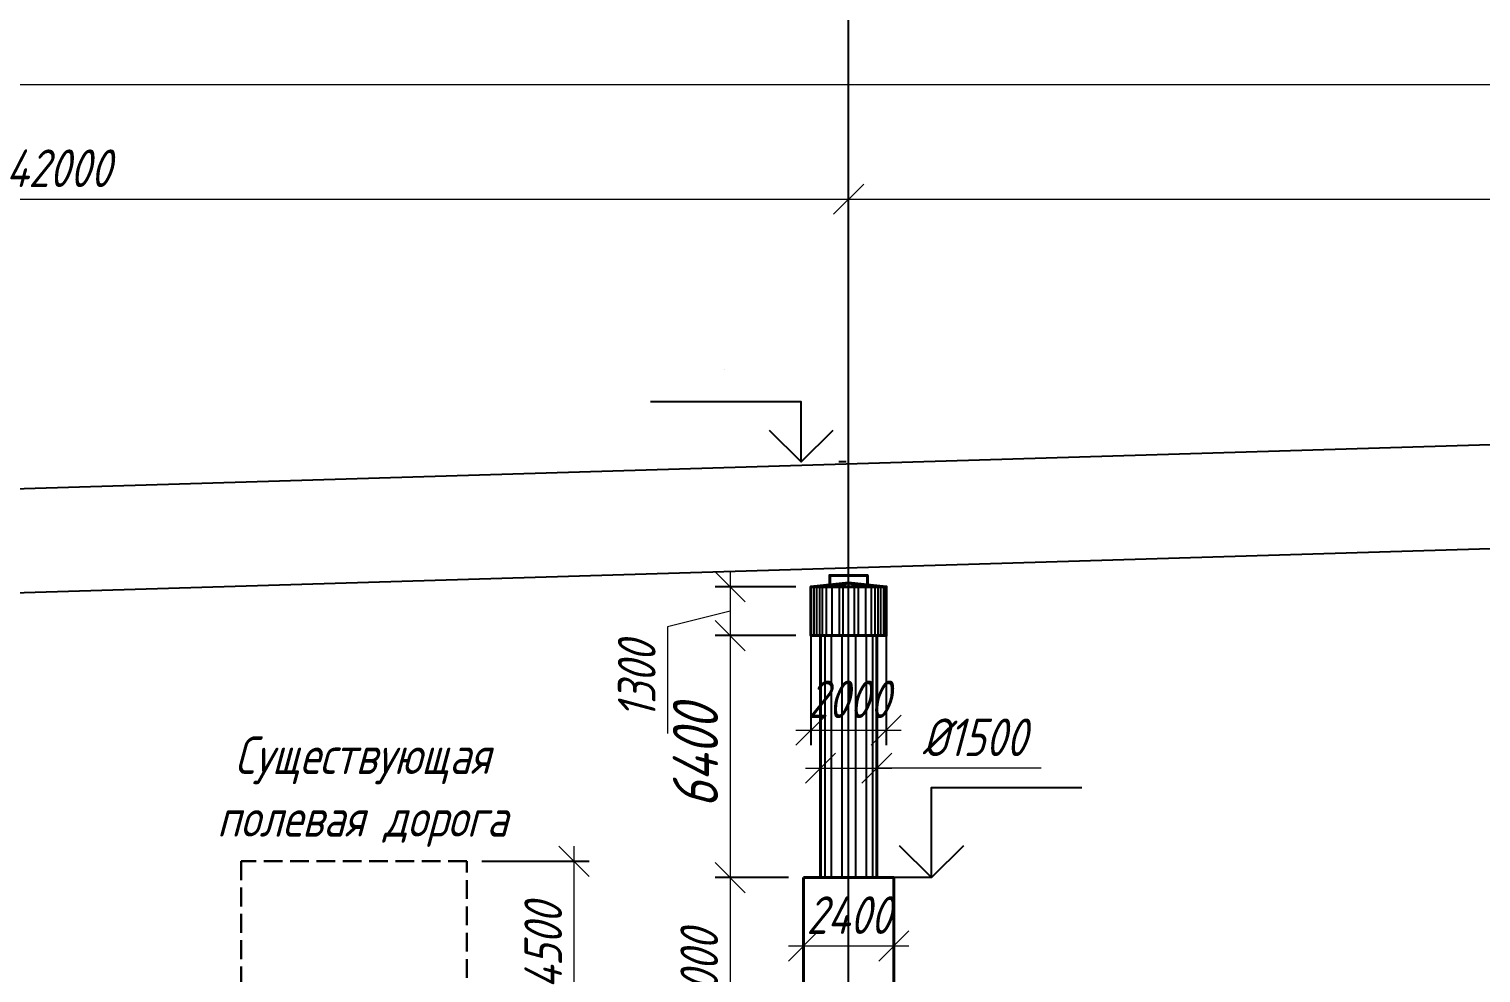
# Model space of a CAD drawing. Header units: millimetres. Extents: x 1864 to 10174863, y -4887456 to 5366151.
# Drawn here: x 8570016 to 8608597, y 5883 to 30975 of the extents above; entities that cross this region are included whole.
import ezdxf
from ezdxf.enums import TextEntityAlignment as Align

# ---------------------------------------------------------------- set-up
doc = ezdxf.new("R2018")
doc.units = ezdxf.units.MM
doc.linetypes.add('DASHED', pattern=[7, 5, -2, 0])
for name, color, linetype, lineweight in [('1-Примечания', 4, 'Continuous', 25), ('1-Размеры', 1, 'Continuous', 25), ('1-Текст_3', 250, 'Continuous', 25), ('S-OPOR', 2, 'Continuous', 40), ('ИС_Разм', 3, 'Continuous', 18), ('ИС_Размер', 3, 'Continuous', 18), ('Тонкая', 3, 'Continuous', 15)]:
    doc.layers.add(name, color=color, linetype=linetype, lineweight=lineweight)
doc.layers.add('_Defpoints', color=8, linetype='Continuous', plot=False)
doc.layers.add('S-PATT', color=252, linetype='Continuous')
doc.layers.add('Красный профиль', color=1, linetype='Continuous')
doc.styles.add('0', font='isocpeur.ttf', dxfattribs={"width": 0.8, "oblique": 15})
doc.styles.add('ISOCPEUR', font='isocpeur.ttf', dxfattribs={"width": 0.8, "oblique": 15, "height": 2.5})
doc.styles.get("Standard").update_dxf_attribs({"font": 'arial.ttf'})
doc.dimstyles.new('М400нов', dxfattribs={"dimscale": 400, "dimtxt": 2.5, "dimasz": 2, "dimexe": 1, "dimexo": 1, "dimgap": 0.8, "dimtad": 1, "dimdec": 0, "dimzin": 0, "dimdsep": 46, "dimtxsty": '0', "dimblk": 'OBLIQUE', "dimcen": 0.09, "dimdle": 1, "dimclrd": 256, "dimclre": 256, "dimclrt": 256, "dimadec": 4, "dimazin": 0, "dimtfac": 1, "dimtdec": 0, "dimtmove": 1, "dimatfit": 2, "dimfxl": 1, "dimtolj": 1, "dimtzin": 0, "dimlwd": -1, "dimarcsym": 0})

# ---------------------------------------------------------------- blocks, each defined once
blk = doc.blocks.new('_OBLIQUE')
at = {"color": 0, "linetype": 'ByBlock', "lineweight": -2}
blk.add_line((0.5, 0.5), (-0.5, -0.5), dxfattribs=at)
blk = doc.blocks.new('*D827')
at = {"layer": 'Defpoints', "color": 0, "linetype": 'Continuous', "transparency": 16777216}
for p in [(8590794, 14850), (8588644, 8417), (8590594, 8417)]:
    blk.add_point(p, dxfattribs=at)
at = {"layer": 'ИС_Размер', "transparency": 16777216}
blk.add_line((8588644, 15250), (8588644, 8017), dxfattribs=at)
at = {"layer": 'ИС_Размер', "lineweight": -2, "transparency": 16777216}
for p, q in [((8590394, 14850), (8588244, 14850)), ((8590194, 8417), (8588244, 8417))]:
    blk.add_line(p, q, dxfattribs=at)
at = {"layer": 'ИС_Размер', "linetype": 'Continuous', "transparency": 16777216, "xscale": 800, "yscale": 800, "zscale": 800}
for p, rotation in [((8588644, 14850), 90), ((8588644, 8417), 270)]:
    blk.add_blockref('_OBLIQUE', p, dxfattribs=dict(at, rotation=rotation))
at = {"layer": 'ИС_Размер', "linetype": 'Continuous', "transparency": 16777216, "insert": (8587724, 11633), "char_height": 1000, "attachment_point": 5, "rotation": 90, "style": '0'}
blk.add_mtext('\\A1;{\\H1.2x;6400}', dxfattribs=at)
blk = doc.blocks.new('*D826')
at = {"layer": 'Defpoints', "color": 0, "linetype": 'Continuous', "transparency": 16777216}
for p in [(8590594, 8417), (8588644, 3417), (8590095, 3417)]:
    blk.add_point(p, dxfattribs=at)
at = {"layer": 'ИС_Размер', "transparency": 16777216}
blk.add_line((8588644, 8817), (8588644, 3017), dxfattribs=at)
at = {"layer": 'ИС_Размер', "lineweight": -2, "transparency": 16777216}
for p, q in [((8590194, 8417), (8588244, 8417)), ((8589695, 3417), (8588244, 3417))]:
    blk.add_line(p, q, dxfattribs=at)
at = {"layer": 'ИС_Размер', "linetype": 'Continuous', "transparency": 16777216, "xscale": 800, "yscale": 800, "zscale": 800}
for p, rotation in [((8588644, 8417), 90), ((8588644, 3417), 270)]:
    blk.add_blockref('_OBLIQUE', p, dxfattribs=dict(at, rotation=rotation))
at = {"layer": 'ИС_Размер', "linetype": 'Continuous', "transparency": 16777216, "insert": (8587824, 5917), "char_height": 1000, "attachment_point": 5, "rotation": 90, "style": '0'}
blk.add_mtext('\\A1;5000', dxfattribs=at)
blk = doc.blocks.new('*U449')
at = {"layer": '1-Примечания', "linetype": 'Continuous'}
blk.add_line((0, 0), (-2.5, 0), dxfattribs=at)
for points in [[(0, 0), (0, 6), (10, 6)], [(2.121, 2.121), (0, 0), (-2.121, 2.121)]]:
    blk.add_lwpolyline(points, dxfattribs=at)
at = {"layer": '1-Текст_3', "lineweight": 30, "oblique": 15, "width": 0.8, "flags": 104}
blk.add_attdef('ВЫСОТА', text='', height=3, dxfattribs=at).set_placement((5.127, 8.167), align=Align.MIDDLE_CENTER)
blk.add_attdef('ПРИМЕЧАНИЕ', text='', height=3, dxfattribs=at).set_placement((5, 5.25), align=Align.TOP_CENTER)
blk = doc.blocks.new('*D823')
at = {"layer": 'Defpoints', "color": 0, "linetype": 'Continuous', "transparency": 16777216}
for p in [(8592544, 11327), (8591044, 9583, 5778), (8592544, 9526, 5778)]:
    blk.add_point(p, dxfattribs=at)
at = {"layer": 'ИС_Размер', "lineweight": -2, "transparency": 16777216}
for p, q in [((8591044, 9983), (8591044, 11727)), ((8592544, 9926), (8592544, 11727))]:
    blk.add_line(p, q, dxfattribs=at)
at = {"layer": 'ИС_Размер', "transparency": 16777216}
for p, q in [((8590644, 11327), (8592944, 11327)), ((8596908, 11327), (8592544, 11327))]:
    blk.add_line(p, q, dxfattribs=at)
at = {"layer": 'ИС_Размер', "linetype": 'Continuous', "transparency": 16777216, "xscale": 800, "yscale": 800, "zscale": 800, "rotation": 180}
blk.add_blockref('_OBLIQUE', (8591044, 11327), dxfattribs=at)
at = {"layer": 'ИС_Размер', "linetype": 'Continuous', "transparency": 16777216, "xscale": 800, "yscale": 800, "zscale": 800}
blk.add_blockref('_OBLIQUE', (8592544, 11327), dxfattribs=at)
at = {"layer": 'ИС_Размер', "linetype": 'Continuous', "transparency": 16777216, "insert": (8595134, 12147), "char_height": 1000, "attachment_point": 5, "style": '0'}
blk.add_mtext('\\A1;%%C1500', dxfattribs=at)
blk = doc.blocks.new('*D824')
at = {"layer": 'Defpoints', "color": 0, "linetype": 'Continuous', "transparency": 16777216}
for p in [(8590594, 7001), (8592994, 7070), (8592994, 6601)]:
    blk.add_point(p, dxfattribs=at)
at = {"layer": 'ИС_Размер', "transparency": 16777216}
blk.add_line((8590194, 6601), (8593394, 6601), dxfattribs=at)
at = {"layer": 'ИС_Размер', "lineweight": -2, "transparency": 16777216}
for p, q in [((8590594, 6601), (8590594, 6201)), ((8592994, 6670), (8592994, 6201))]:
    blk.add_line(p, q, dxfattribs=at)
at = {"layer": 'ИС_Размер', "linetype": 'Continuous', "transparency": 16777216, "xscale": 800, "yscale": 800, "zscale": 800, "rotation": 180}
blk.add_blockref('_OBLIQUE', (8590594, 6601), dxfattribs=at)
at = {"layer": 'ИС_Размер', "linetype": 'Continuous', "transparency": 16777216, "xscale": 800, "yscale": 800, "zscale": 800}
blk.add_blockref('_OBLIQUE', (8592994, 6601), dxfattribs=at)
at = {"layer": 'ИС_Размер', "linetype": 'Continuous', "transparency": 16777216, "insert": (8591795, 7421), "char_height": 1000, "attachment_point": 5, "style": '0'}
blk.add_mtext('\\A1;2400', dxfattribs=at)
blk = doc.blocks.new('*D825')
at = {"layer": 'Defpoints', "color": 0, "linetype": 'Continuous', "transparency": 16777216}
for p in [(8590794, 16150), (8588644, 14850), (8590794, 14850)]:
    blk.add_point(p, dxfattribs=at)
at = {"layer": 'ИС_Размер', "transparency": 16777216}
for p, q in [((8588644, 16550), (8588644, 14450)), ((8588644, 15500), (8586985, 15080)), ((8586985, 15080), (8586985, 12252))]:
    blk.add_line(p, q, dxfattribs=at)
at = {"layer": 'ИС_Размер', "lineweight": -2, "transparency": 16777216}
for p, q in [((8590394, 16150), (8588244, 16150)), ((8590394, 14850), (8588244, 14850))]:
    blk.add_line(p, q, dxfattribs=at)
at = {"layer": 'ИС_Размер', "linetype": 'Continuous', "transparency": 16777216, "xscale": 800, "yscale": 800, "zscale": 800}
for p, rotation in [((8588644, 16150), 90), ((8588644, 14850), 270)]:
    blk.add_blockref('_OBLIQUE', p, dxfattribs=dict(at, rotation=rotation))
at = {"layer": 'ИС_Размер', "linetype": 'Continuous', "transparency": 16777216, "insert": (8586165, 13666), "char_height": 1000, "attachment_point": 5, "rotation": 90, "style": '0'}
blk.add_mtext('\\A1;1300', dxfattribs=at)
blk = doc.blocks.new('*U441')
at = {"layer": '1-Примечания', "linetype": 'Continuous'}
blk.add_line((0, 0), (0.5, 0), dxfattribs=at)
for points in [[(3, 0), (3, 4), (13, 4)], [(5.121, 2.121), (3, 0), (0.879, 2.121)]]:
    blk.add_lwpolyline(points, dxfattribs=at)
at = {"layer": '1-Текст_3', "lineweight": 30, "oblique": 15, "width": 0.8, "flags": 104}
blk.add_attdef('ВЫСОТА', text='', height=3, dxfattribs=at).set_placement((8.127, 6.167), align=Align.MIDDLE_CENTER)
blk.add_attdef('ПРИМЕЧАНИЕ', text='', height=3, dxfattribs=at).set_placement((8, 3.25), align=Align.TOP_CENTER)
blk = doc.blocks.new('*D822')
at = {"layer": 'Defpoints', "color": 0, "linetype": 'Continuous', "transparency": 16777216}
for p in [(8590794, 15527), (8592794, 15527), (8592794, 12337)]:
    blk.add_point(p, dxfattribs=at)
at = {"layer": 'ИС_Размер', "lineweight": -2, "transparency": 16777216}
for p, q in [((8590794, 15127), (8590794, 11937)), ((8592794, 15127), (8592794, 11937))]:
    blk.add_line(p, q, dxfattribs=at)
at = {"layer": 'ИС_Размер', "transparency": 16777216}
blk.add_line((8590394, 12337), (8593194, 12337), dxfattribs=at)
at = {"layer": 'ИС_Размер', "linetype": 'Continuous', "transparency": 16777216, "xscale": 800, "yscale": 800, "zscale": 800, "rotation": 180}
blk.add_blockref('_OBLIQUE', (8590794, 12337), dxfattribs=at)
at = {"layer": 'ИС_Размер', "linetype": 'Continuous', "transparency": 16777216, "xscale": 800, "yscale": 800, "zscale": 800}
blk.add_blockref('_OBLIQUE', (8592794, 12337), dxfattribs=at)
at = {"layer": 'ИС_Размер', "linetype": 'Continuous', "transparency": 16777216, "insert": (8591794, 13157), "char_height": 1000, "attachment_point": 5, "style": '0'}
blk.add_mtext('\\A1;2000', dxfattribs=at)
blk = doc.blocks.new('*D828')
at = {"layer": 'Defpoints', "color": 0, "linetype": 'Continuous', "transparency": 16777216}
for p in [(8591794, 26455), (8591794, 19421), (8549794, 18161)]:
    blk.add_point(p, dxfattribs=at)
at = {"layer": 'ИС_Размер', "lineweight": -2, "transparency": 16777216}
for p, q in [((8549794, 18561), (8549794, 26855)), ((8591794, 19821), (8591794, 26855))]:
    blk.add_line(p, q, dxfattribs=at)
at = {"layer": 'ИС_Размер', "transparency": 16777216}
blk.add_line((8549394, 26455), (8592194, 26455), dxfattribs=at)
at = {"layer": 'ИС_Размер', "linetype": 'Continuous', "transparency": 16777216, "xscale": 800, "yscale": 800, "zscale": 800, "rotation": 180}
blk.add_blockref('_OBLIQUE', (8549794, 26455), dxfattribs=at)
at = {"layer": 'ИС_Размер', "linetype": 'Continuous', "transparency": 16777216, "xscale": 800, "yscale": 800, "zscale": 800}
blk.add_blockref('_OBLIQUE', (8591794, 26455), dxfattribs=at)
at = {"layer": 'ИС_Размер', "linetype": 'Continuous', "transparency": 16777216, "insert": (8570794, 27275), "char_height": 1000, "attachment_point": 5, "style": '0'}
blk.add_mtext('\\A1;42000', dxfattribs=at)
blk = doc.blocks.new('*D829')
at = {"layer": 'Defpoints', "color": 0, "linetype": 'Continuous', "transparency": 16777216}
for p in [(8654794, 26455), (8654794, 21311), (8591794, 19421)]:
    blk.add_point(p, dxfattribs=at)
at = {"layer": 'ИС_Размер', "lineweight": -2, "transparency": 16777216}
for p, q in [((8591794, 19821), (8591794, 26855)), ((8654794, 21711), (8654794, 26855))]:
    blk.add_line(p, q, dxfattribs=at)
at = {"layer": 'ИС_Размер', "transparency": 16777216}
blk.add_line((8591394, 26455), (8655194, 26455), dxfattribs=at)
at = {"layer": 'ИС_Размер', "linetype": 'Continuous', "transparency": 16777216, "xscale": 800, "yscale": 800, "zscale": 800, "rotation": 180}
blk.add_blockref('_OBLIQUE', (8591794, 26455), dxfattribs=at)
at = {"layer": 'ИС_Размер', "linetype": 'Continuous', "transparency": 16777216, "xscale": 800, "yscale": 800, "zscale": 800}
blk.add_blockref('_OBLIQUE', (8654794, 26455), dxfattribs=at)
at = {"layer": 'ИС_Размер', "linetype": 'Continuous', "transparency": 16777216, "insert": (8623294, 27275), "char_height": 1000, "attachment_point": 5, "style": '0'}
blk.add_mtext('\\A1;63000', dxfattribs=at)
blk = doc.blocks.new('*D885')
at = {"layer": 'Defpoints', "color": 0, "linetype": 'Continuous', "transparency": 16777216}
for p in [(8702743, 29499), (8702743, 22370), (8543844, 17954)]:
    blk.add_point(p, dxfattribs=at)
at = {"layer": 'ИС_Размер', "lineweight": -2, "transparency": 16777216}
for p, q in [((8543844, 18354), (8543844, 29899)), ((8702743, 22770), (8702743, 29899))]:
    blk.add_line(p, q, dxfattribs=at)
at = {"layer": 'ИС_Размер', "transparency": 16777216}
blk.add_line((8543444, 29499), (8703143, 29499), dxfattribs=at)
at = {"layer": 'ИС_Размер', "linetype": 'Continuous', "transparency": 16777216, "xscale": 800, "yscale": 800, "zscale": 800, "rotation": 180}
blk.add_blockref('_OBLIQUE', (8543844, 29499), dxfattribs=at)
at = {"layer": 'ИС_Размер', "linetype": 'Continuous', "transparency": 16777216, "xscale": 800, "yscale": 800, "zscale": 800}
blk.add_blockref('_OBLIQUE', (8702743, 29499), dxfattribs=at)
at = {"layer": 'ИС_Размер', "linetype": 'Continuous', "transparency": 16777216, "insert": (8623294, 30319), "char_height": 1000, "attachment_point": 5, "style": '0'}
blk.add_mtext('\\A1;158900', dxfattribs=at)
blk = doc.blocks.new('*D890')
at = {"layer": 'Defpoints', "color": 0, "linetype": 'Continuous', "transparency": 16777216}
for p in [(8581652, 8851), (8584498, 8851), (8581652, 4351)]:
    blk.add_point(p, dxfattribs=at)
at = {"layer": 'ИС_Размер', "transparency": 16777216}
blk.add_line((8584498, 3951), (8584498, 9251), dxfattribs=at)
at = {"layer": 'ИС_Размер', "lineweight": -2, "transparency": 16777216}
for p, q in [((8582052, 8851), (8584898, 8851)), ((8582052, 4351), (8584898, 4351))]:
    blk.add_line(p, q, dxfattribs=at)
at = {"layer": 'ИС_Размер', "linetype": 'Continuous', "transparency": 16777216, "xscale": 800, "yscale": 800, "zscale": 800}
for p, rotation in [((8584498, 8851), 90), ((8584498, 4351), 270)]:
    blk.add_blockref('_OBLIQUE', p, dxfattribs=dict(at, rotation=rotation))
at = {"layer": 'ИС_Размер', "linetype": 'Continuous', "transparency": 16777216, "insert": (8583678, 6601), "char_height": 1000, "attachment_point": 5, "rotation": 90, "style": '0'}
blk.add_mtext('\\A1;4500', dxfattribs=at)

msp = doc.modelspace()

# ---------------------------------------------------------------- linework, layer by layer
at = {"layer": '_Defpoints'}
msp.add_xline((8591793.8, 19000.1), (0, 1), dxfattribs=at)
at = {"layer": 'S-OPOR'}
for p, q in [((8590793.8, 16150.3), (8592793.8, 16150.3)), ((8591043.8, 14850.3), (8591043.8, 8416.6)), ((8592543.8, 14850.3), (8592543.8, 8416.6))]:
    msp.add_line(p, q, dxfattribs=at)
for points in [[(8591793.8, 16250.3), (8592793.8, 16150.3), (8592793.8, 14850.3), (8590793.8, 14850.3), (8590793.8, 16150.3)], [(8590594.1, 8416.6), (8592994.1, 8416.6), (8592993.5, 3416.6), (8590593.5, 3416.6)]]:
    msp.add_lwpolyline(points, close=True, dxfattribs=at)
msp.add_lwpolyline([(8592293.8, 16200.4), (8592293.8, 16450.3), (8591293.8, 16450.3), (8591293.8, 16200.2)], dxfattribs=at)
at = {"layer": 'S-PATT'}
for p, q in [((8591793.8, 16250.3), (8591343.8, 16150.3)), ((8591543.8, 16150.3), (8591793.8, 16250.3)), ((8591793.8, 16250.3), (8591793.8, 16150.3)), ((8591793.8, 16250.3), (8592043.8, 16150.3)), ((8591793.8, 16250.3), (8592243.8, 16150.3)), ((8590868.8, 16150.3), (8590868.8, 14850.3)), ((8590943.8, 16150.3), (8590943.8, 14850.3)), ((8591018.8, 16150.3), (8591018.8, 14850.3)), ((8591093.8, 16150.3), (8591093.8, 14850.3)), ((8591193.8, 16150.3), (8591193.8, 14850.3)), ((8591343.8, 16150.3), (8591343.8, 14850.3)), ((8591543.8, 16150.3), (8591543.8, 14850.3)), ((8591643.8, 16150.3), (8591643.8, 14850.3)), ((8591943.8, 16150.3), (8591943.8, 14850.3)), ((8592043.8, 16150.3), (8592043.8, 14850.3)), ((8592243.8, 16150.3), (8592243.8, 14850.3)), ((8592393.8, 16150.3), (8592393.8, 14850.3)), ((8592493.8, 16150.3), (8592493.8, 14850.3)), ((8592568.8, 16150.3), (8592568.8, 14850.3)), ((8592643.8, 16150.3), (8592643.8, 14850.3)), ((8592718.8, 16150.3), (8592718.8, 14850.3)), ((8591162.9, 14850.3), (8591162.9, 8416.6)), ((8591331.2, 14850.3), (8591331.2, 8416.6)), ((8591611.7, 14850.3), (8591611.7, 8416.6)), ((8591975.9, 14850.3), (8591975.9, 8416.6)), ((8592256.4, 14850.3), (8592256.4, 8416.6)), ((8592424.8, 14850.3), (8592424.8, 8416.6))]:
    msp.add_line(p, q, dxfattribs=at)
at = {"layer": 'Красный профиль', "linetype": 'Continuous', "flags": 128}
for points in [[(8532085.1, 17630.1), (8687680.4, 22297.9)], [(8549797.1, 15391.4), (8687680.4, 19527.9)]]:
    msp.add_lwpolyline(points, dxfattribs=at)
at = {"layer": 'Тонкая', "color": 7, "linetype": 'DASHED', "lineweight": 30, "ltscale": 100}
msp.add_lwpolyline([(8575652.2, 4351.1), (8581652.2, 4351.1), (8581652.2, 8851.1), (8575652.2, 8851.1), (8575652.2, 4351.1)], dxfattribs=at)

# ---------------------------------------------------------------- block references
at = {"layer": '1-Размеры', "transparency": 33554687}
ref = msp.add_blockref('*U441', (8591732.6, 19467.7), dxfattribs=dict(at, xscale=-399.9999999999999, yscale=399.9999999999999, zscale=399.9999999999999, rotation=359.999718071565))
lines = msp.add_mtext('\\W0.8000;19.47', dxfattribs={"layer": '1-Текст_3', "insert": (8588481.9, 21934.7), "char_height": 2.5, "attachment_point": 1, "rotation": 359.99972, "bg_fill": 3, "box_fill_scale": 1, "bg_fill_color": 256, "bg_fill_transparency": 0})
ref.add_attrib('ВЫСОТА', '', (8588481.9, 21934.7)).embed_mtext(lines)
lines = msp.add_mtext('\\W0.8000;', dxfattribs={"layer": '1-Текст_3', "insert": (8588532.6, 20767.7), "char_height": 2.5, "attachment_point": 1, "rotation": 359.99972, "bg_fill": 3, "box_fill_scale": 1, "bg_fill_color": 256, "bg_fill_transparency": 0})
ref.add_attrib('ПРИМЕЧАНИЕ', '', (8588532.6, 20767.7)).embed_mtext(lines)
ref = msp.add_blockref('*U449', (8593994.1, 8416.6), dxfattribs=dict(at, xscale=399.9999999999998, yscale=399.9999999999998, zscale=399.9999999999998, rotation=0.0002819284350356197))
lines = msp.add_mtext('\\W0.8000;8.42', dxfattribs={"layer": '1-Текст_3', "insert": (8596044.7, 11683.5), "char_height": 2.5, "attachment_point": 1, "rotation": 0.00028, "bg_fill": 3, "box_fill_scale": 1, "bg_fill_color": 256, "bg_fill_transparency": 0})
ref.add_attrib('ВЫСОТА', '', (8596044.7, 11683.5)).embed_mtext(lines)
lines = msp.add_mtext('\\W0.8000;', dxfattribs={"layer": '1-Текст_3', "insert": (8595994.1, 10516.6), "char_height": 2.5, "attachment_point": 1, "rotation": 0.00028, "bg_fill": 3, "box_fill_scale": 1, "bg_fill_color": 256, "bg_fill_transparency": 0})
ref.add_attrib('ПРИМЕЧАНИЕ', '', (8595994.1, 10516.6)).embed_mtext(lines)

# ---------------------------------------------------------------- texts
at = {"layer": 'ИС_Разм', "insert": (8578873.3, 10704.1), "char_height": 2000, "width": 9944.973, "attachment_point": 5, "style": 'ISOCPEUR'}
msp.add_mtext('{\\H0.5x;Существующая полевая дорога}', dxfattribs=at)

# ---------------------------------------------------------------- dimensions: what is measured, and where the dimension line sits
at = {"layer": 'ИС_Размер', "linetype": 'Continuous'}
for base, p1, p2, picture, middle in [((8702743.4, 29498.9), (8543844.3, 17954.1), (8702743.4, 22370.5), '*D885', (8623293.8, 30318.9)), ((8591793.8, 26454.6), (8549793.8, 18161.3), (8591793.8, 19421.3), '*D828', (8570793.8, 27274.6)), ((8654793.8, 26454.6), (8591793.8, 19421.3), (8654793.8, 21311.3), '*D829', (8623293.8, 27274.6))]:
    dim = msp.add_linear_dim(base=base, p1=p1, p2=p2, dimstyle='М400нов', override={"dimrnd": 10}, dxfattribs=at)
    dim.commit()
    dim.dimension.update_dxf_attribs({"geometry": picture, "text_midpoint": middle})
dim = msp.add_linear_dim(base=(8588643.7, 14850.3), p1=(8590793.8, 16150.3), p2=(8590793.8, 14850.3), angle=90, dimstyle='М400нов', dxfattribs=at)
dim.commit()
dim.dimension.update_dxf_attribs({"geometry": '*D825', "text_midpoint": (8586985.1, 14759.7), "dimtype": 160})
for base, p1, p2, picture, middle in [((8592793.9, 12337), (8590793.8, 15526.7), (8592793.9, 15526.7), '*D822', (8591793.8, 12337)), ((8592993.5, 6601.1), (8590593.5, 7001.1), (8592993.5, 7070), '*D824', (8591794.7, 6601.1))]:
    dim = msp.add_linear_dim(base=base, p1=p1, p2=p2, dimstyle='М400нов', dxfattribs=at)
    dim.commit()
    dim.dimension.update_dxf_attribs({"geometry": picture, "text_midpoint": middle, "dimtype": 160})
dim = msp.add_linear_dim(base=(8588643.7, 8416.5), p1=(8590793.8, 14850.3), p2=(8590594.1, 8416.5), angle=90, text='{\\H1.2x;<>}', dimstyle='М400нов', override={"dimrnd": 100}, dxfattribs=at)
dim.commit()
dim.dimension.update_dxf_attribs({"geometry": '*D827', "text_midpoint": (8587723.7, 11633.4)})
dim = msp.add_linear_dim(base=(8592543.6, 11326.7, -5778.2), p1=(8591043.6, 9583), p2=(8592543.6, 9525.8), text='%%C<>', dimstyle='М400нов', dxfattribs=at)
dim.commit()
dim.dimension.update_dxf_attribs({"geometry": '*D823', "text_midpoint": (8595134.2, 10365.4, -5778.2), "dimtype": 160})
for base, p1, p2, picture, middle in [((8584498.1, 8851.1), (8581652.2, 4351.1), (8581652.2, 8851.1), '*D890', (8583678.1, 6601.1)), ((8588643.6, 3416.6), (8590594.1, 8416.5), (8590094.7, 3416.6), '*D826', (8587823.6, 5916.6))]:
    dim = msp.add_linear_dim(base=base, p1=p1, p2=p2, angle=90, dimstyle='М400нов', dxfattribs=at)
    dim.commit()
    dim.dimension.update_dxf_attribs({"geometry": picture, "text_midpoint": middle})

doc.saveas('drawing.dxf')
